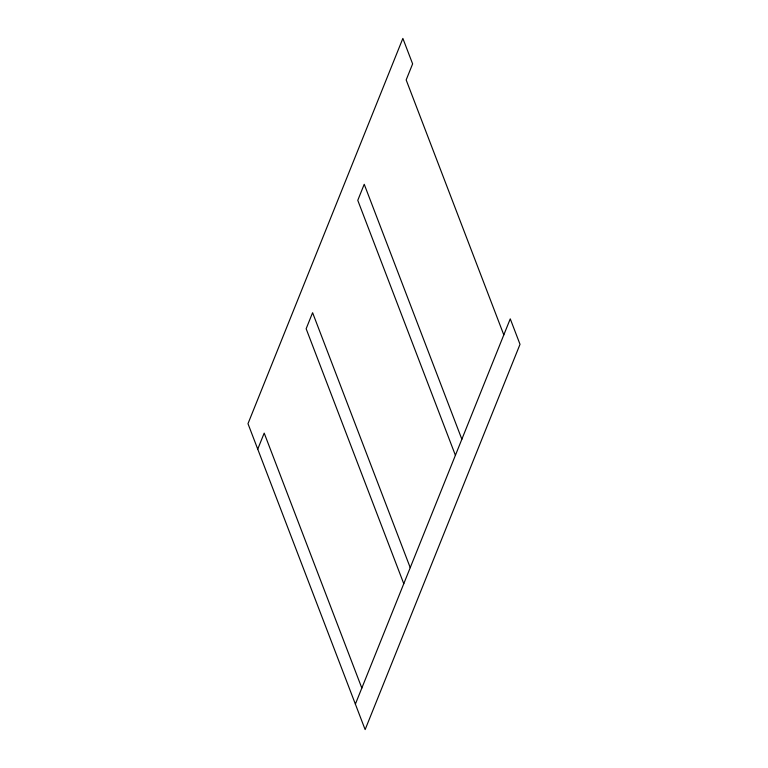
<?xml version="1.0" encoding="UTF-8"?>
<svg xmlns="http://www.w3.org/2000/svg" width="768" height="768" viewBox="0 0 768 768"><rect width="100%" height="100%" fill="white"/><g stroke="black" fill="none" stroke-linecap="round" stroke-linejoin="round"><path stroke-width="1.15" d="M257.741 449.155L264.192 433.104L361.834 688.07M355.373 704.122L510.259 318.845L520.013 344.323L365.136 729.6L247.987 423.677L402.864 38.4L412.627 63.878L406.166 79.93L503.808 334.896M461.856 439.248L364.224 184.272L357.773 200.333L455.405 455.299M410.227 567.667L312.595 312.701L306.144 328.752L403.776 583.728"/></g></svg>
